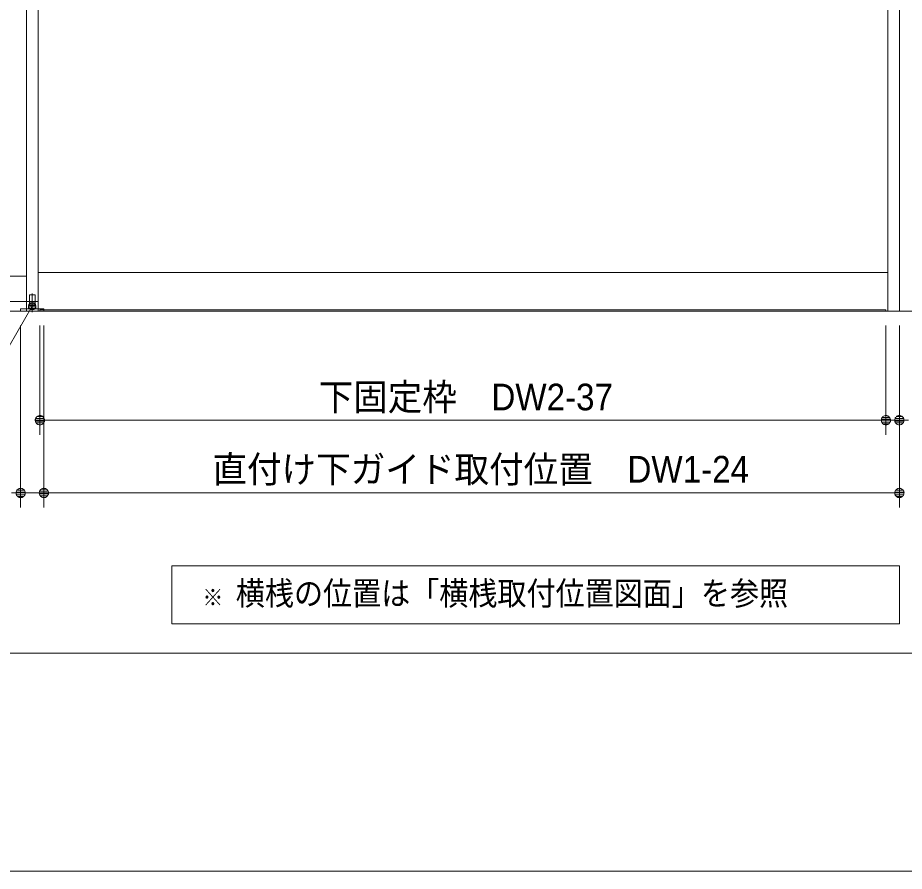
# Model space of a CAD drawing. Units: millimetres, scale not verified. Extents: x -6062 to 6062, y -3045 to 3045.
# Drawn here: x -2082 to -863, y -2770 to -1597 of the extents above; entities that cross this region are included whole.
import ezdxf
from ezdxf.enums import TextEntityAlignment as Align

# ---------------------------------------------------------------- set-up
doc = ezdxf.new("R2010")
doc.units = ezdxf.units.MM
doc.header["$LTSCALE"] = 20
for name, color, linetype, lineweight in [('0-0_2寸法-1', 7, 'Continuous', 9), ('0-1_0', 7, 'Continuous', 9), ('0-2_2寸法-2', 7, 'Continuous', 9), ('0-3_2寸法-3', 7, 'Continuous', 9), ('0-4_3一般', 7, 'Continuous', 9), ('0-5_1図面枠', 7, 'Continuous', 9)]:
    doc.layers.add(name, color=color, linetype=linetype, lineweight=lineweight)
doc.styles.add('ＭＳ ゴシック', font='')
doc.styles.add('ＭＳ Ｐゴシック', font='')
doc.styles.get('ＭＳ ゴシック').set_extended_font_data('MS Gothic')
doc.styles.get('ＭＳ Ｐゴシック').set_extended_font_data('MS PGothic')

# ---------------------------------------------------------------- blocks, each defined once
blk = doc.blocks.new('グループ-61')
at = {"layer": '0-4_3一般'}
for p, q in [((18360, 6840), (18360, -40000)), ((-78696.5, -40000), (20223.5, -40000))]:
    blk.add_line(p, q, dxfattribs=at)
blk = doc.blocks.new('グループ-62')
at = {"layer": '0-4_3一般'}
for p, q in [((-5640, -40000), (-5640, 6840)), ((-5320, -40000), (-5320, 6840)), ((18040, 6840), (18040, -40000)), ((18360, 7000), (18360, -40000)), ((-5640, 6100), (-5640, -39740)), ((-5320, 6100), (-5320, -39740)), ((-5320, -38940), (18040, -38940)), ((-29000, -39040), (-5640, -39040)), ((-5555, -39560), (-5555, -39800)), ((-5415, -39550), (-5545, -39550)), ((-5480, -39520), (-5480, -40027.8)), ((-5405, -39800), (-5405, -39560)), ((-5320, -39740), (-29320, -39740)), ((-5800, -39942), (-5580, -39942)), ((-5800, -40000), (-5800, -39942)), ((-5580, -39862), (-5580, -39922)), ((-5580, -39862), (-5520, -39862)), ((-5380, -39922), (-5580, -39922)), ((-5380, -39922), (-5580, -39922)), ((-5555, -39800), (-5405, -39800)), ((-5554, -39862), (-5554, -39800)), ((-5406, -39800), (-5554, -39800)), ((-5406, -39862), (-5406, -39800)), ((-5380, -39862), (-5380, -39922)), ((-5380, -39942), (-5380, -39922)), ((-5270, -39970), (-5270, -40000)), ((17990, -39970), (-5270, -39970)), ((-5160, -39942), (-5160, -40000)), ((17990, -40000), (17990, -39970)), ((-5160, -40000), (-5800, -40000)), ((-5640, -40000), (18360, -40000)), ((-5270, -40000), (17990, -40000))]:
    blk.add_line(p, q, dxfattribs=at)
for points in [[(-5580, -39922), (-5580, -39942), (-5160, -39942)], [(-5520, -39862), (-5440, -39862), (-5380, -39862)]]:
    blk.add_lwpolyline(points, dxfattribs=at)
for centre, start, end in [((-5545, -39560), 90, 180), ((-5415, -39560), 0, 90)]:
    blk.add_arc(centre, 10, start, end, dxfattribs=at)
blk = doc.blocks.new('グループ-63')
at = {"layer": '0-4_3一般'}
for name in ['グループ-61', 'グループ-62']:
    blk.add_blockref(name, (0, 0), dxfattribs=at)
blk = doc.blocks.new('_Dot')
at = {"layer": '0-1_0'}
for p, q in [((-10, 0), (-20, 0)), ((9.78, 2), (-9.78, 2)), ((7.99, 6), (-7.99, 6)), ((9.16, -3.98), (-9.16, -3.98)), ((6, -7.98), (-6, -7.98))]:
    blk.add_line(p, q, dxfattribs=at)
for points in [[(10, 0), (9.92, 1.25), (9.69, 2.49), (9.3, 3.68), (8.76, 4.82), (8.09, 5.88), (7.29, 6.85), (6.37, 7.71), (5.36, 8.44), (4.26, 9.05), (3.09, 9.51), (1.87, 9.82), (0.63, 9.98), (-0.63, 9.98), (-1.87, 9.82), (-3.09, 9.51), (-4.26, 9.05), (-5.36, 8.44), (-6.37, 7.71), (-7.29, 6.85), (-8.09, 5.88), (-8.76, 4.82), (-9.3, 3.68), (-9.69, 2.49), (-9.92, 1.25), (-10, 0), (0, 0)], [(-10, 0), (-9.92, -1.25), (-9.69, -2.49), (-9.3, -3.68), (-8.76, -4.82), (-8.09, -5.88), (-7.29, -6.85), (-6.37, -7.71), (-5.36, -8.44), (-4.26, -9.05), (-3.09, -9.51), (-1.87, -9.82), (-0.63, -9.98), (0.63, -9.98), (1.87, -9.82), (3.09, -9.51), (4.26, -9.05), (5.36, -8.44), (6.37, -7.71), (7.29, -6.85), (8.09, -5.88), (8.76, -4.82), (9.3, -3.68), (9.69, -2.49), (9.92, -1.25), (10, 0), (0, 0)]]:
    blk.add_lwpolyline(points, close=True, dxfattribs=at)
blk = doc.blocks.new('グループ-72')
at = {"layer": '0-5_1図面枠'}
blk.add_line((-80000, -49400), (80000, -49400), dxfattribs=at)
blk.add_lwpolyline([(-80000, 55400), (80000, 55400), (80000, -55400), (-80000, -55400)], close=True, dxfattribs=at)
blk = doc.blocks.new('図面枠')
at = {"layer": '0-5_1図面枠'}
blk.add_blockref('グループ-72', (0, 0), dxfattribs=at)

msp = doc.modelspace()

# ---------------------------------------------------------------- linework, layer by layer
at = {"layer": '0-0_2寸法-1'}
for p, q in [((-2051, -2020), (-2051, -2170)), ((-2045.5, -2020), (-2045.5, -2270)), ((-888, -2020), (-888, -2170)), ((-900.71, -2150), (-2038.29, -2150)), ((-869.5, -2170), (-869.5, -2270)), ((-882.21, -2250), (-2032.79, -2250))]:
    msp.add_line(p, q, dxfattribs=at)
at = {"layer": '0-2_2寸法-2'}
for p, q in [((-2077.5, -2020), (-2077.5, -2270)), ((-2045.5, -2020), (-2045.5, -2270)), ((-888, -2020), (-888, -2170)), ((-869.5, -2020), (-869.5, -2170)), ((-900.71, -2150), (-913.42, -2150)), ((-869.5, -2150), (-888, -2150)), ((-2077.5, -2250), (-2045.5, -2250)), ((-2032.79, -2250), (-2020.08, -2250))]:
    msp.add_line(p, q, dxfattribs=at)
at = {"layer": '0-3_2寸法-3'}
for p, q in [((-2056.61, -1992.11), (-2066.39, -1992.11)), ((-2057.5, -1996.11), (-2065.5, -1996.11)), ((-2061.33, -1988.11), (-2061.67, -1988.11)), ((-2061.33, -1988.11), (-2061.67, -1988.11))]:
    msp.add_line(p, q, dxfattribs=at)
msp.add_lwpolyline([(-2061.5, -1993.1), (-2209.82, -2250), (-2525.83, -2250)], dxfattribs=at)
msp.add_lwpolyline([(-1869.5, -2350), (-869.5, -2350), (-869.5, -2430), (-1869.5, -2430)], close=True, dxfattribs=at)
msp.add_circle((-2061.5, -1993.1), 5.01, dxfattribs=at)
msp.add_circle((-2061.5, -1993.1), 5.01, dxfattribs=at)

# ---------------------------------------------------------------- block references
at = {"layer": '0-0_2寸法-1', "xscale": 0.6356201, "yscale": 0.6356201, "rotation": 180}
for p in [(-2051, -2150), (-2045.5, -2250)]:
    msp.add_blockref('_Dot', p, dxfattribs=at)
at = {"layer": '0-0_2寸法-1', "xscale": 0.6356201, "yscale": 0.6356201}
for p in [(-888, -2150), (-869.5, -2250)]:
    msp.add_blockref('_Dot', p, dxfattribs=at)
at = {"layer": '0-2_2寸法-2', "xscale": 0.6356201, "yscale": 0.6356201}
for p in [(-888, -2150), (-2077.5, -2250)]:
    msp.add_blockref('_Dot', p, dxfattribs=at)
at = {"layer": '0-2_2寸法-2', "xscale": 0.6356201, "yscale": 0.6356201, "rotation": 180}
for p in [(-869.5, -2150), (-2045.5, -2250)]:
    msp.add_blockref('_Dot', p, dxfattribs=at)
at = {"layer": '0-4_3一般', "xscale": 0.05, "yscale": 0.05}
msp.add_blockref('グループ-63', (-1787.5, 0), dxfattribs=at)
at = {"layer": '0-5_1図面枠', "xscale": 0.05, "yscale": 0.05}
msp.add_blockref('図面枠', (-1787.5, 0), dxfattribs=at)

# ---------------------------------------------------------------- texts
at = {"layer": '0-0_2寸法-1', "style": 'ＭＳ Ｐゴシック', "width": 0.95}
for s, height, p in [('下固定枠\u3000DW2-37', 36.66, (-1667.87, -2147.47)), ('直付け下ガイド取付位置\u3000DW1-24', 36.69, (-1813.88, -2246.79))]:
    msp.add_text(s, height=height, dxfattribs=at).set_placement(p, align=Align.BOTTOM_LEFT)
at = {"layer": '0-3_2寸法-3', "style": 'ＭＳ ゴシック', "width": 0.9}
for s, height, p in [('横桟の位置は「横桟取付位置図面」を参照', 32.55, (-1781.68, -2414.03)), ('※', 23.31, (-1827.52, -2412.25))]:
    msp.add_text(s, height=height, dxfattribs=at).set_placement(p, align=Align.BOTTOM_LEFT)

doc.saveas('drawing.dxf')
